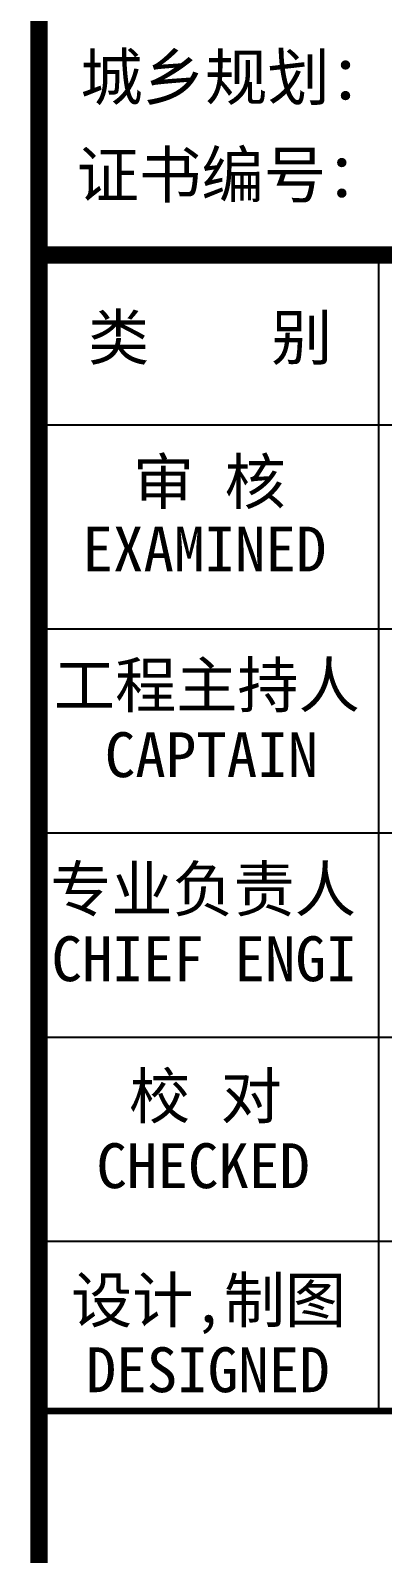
# Model space of a CAD drawing. Extents: x 1036631 to 1215829, y 514619 to 909419.
# Drawn here: x 1205029 to 1208268, y 554288 to 568277 of the extents above; entities that cross this region are included whole.
import ezdxf

# ---------------------------------------------------------------- set-up
doc = ezdxf.new("R2010")
doc.units = 0
doc.header["$LTSCALE"] = 1000
doc.header["$MEASUREMENT"] = 0
doc.layers.add('图框', color=7, linetype='Continuous')
doc.styles.add('STYLE-黑体', font='simhei.ttf')
doc.styles.add('黑体', font='simhei.ttf')

msp = doc.modelspace()

# ---------------------------------------------------------------- linework, layer by layer
at = {"layer": '图框', "color": 4}
msp.add_line((1205109, 580219), (1205109, 516219), dxfattribs=at)
at = {"layer": '图框', "color": 0}
for p, q in [((1205109, 564655), (1214194, 564655)), ((1205109, 564655), (1214194, 564655)), ((1205109, 562781), (1214194, 562781)), ((1205109, 560907), (1214194, 560907)), ((1205109, 559032), (1214194, 559032)), ((1205109, 557158), (1214194, 557158)), ((1205109, 555597), (1214194, 555597))]:
    msp.add_line(p, q, dxfattribs=at)
at = {"layer": '图框', "color": 4, "const_width": 158}
msp.add_lwpolyline([(1205109, 580219), (1205109, 516219)], dxfattribs=at)
msp.add_lwpolyline([(1205109, 580219), (1214229, 580219), (1214229, 516219), (1205109, 516219)], close=True, dxfattribs=at)
at = {"layer": '图框', "color": 0}
for points, const_width in [([(1205109, 566216), (1214194, 566216)], 159), ([(1205109, 566216), (1214194, 566216)], 159), ([(1205109, 566216), (1214194, 566216)], 159), ([(1205109, 566216), (1214194, 566216)], 159), ([(1205109, 566216), (1214194, 566216)], 64.5), ([(1205109, 555597), (1214194, 555597)], 63.2)]:
    msp.add_lwpolyline(points, dxfattribs=dict(at, const_width=const_width))
for points in [[(1208233, 564655), (1208233, 566216)], [(1208233, 555597), (1208233, 564655)]]:
    msp.add_lwpolyline(points, dxfattribs=at)

# ---------------------------------------------------------------- texts
at = {"layer": '图框', "color": 4, "style": '黑体'}
for s, height, p in [('城乡规划：', 420.7, (1205488, 567638)), ('证书编号：皖 城规编(162037)', 420.71, (1205454, 566742))]:
    msp.add_text(s, height=height, dxfattribs=at).set_placement(p)
at = {"layer": '图框', "color": 0, "style": 'STYLE-黑体'}
for s, p in [('类    别 ', (1205559, 565252)), ('审 核', (1205972, 563927)), ('EXAMINED ', (1205508, 563308)), ('工程主持人', (1205246, 562059)), ('CAPTAIN', (1205713, 561419)), ('专业负责人', (1205211, 560185)), ('CHIEF ENGI', (1205223, 559545)), ('校 对', (1205936, 558284)), ('CHECKED  ', (1205636, 557644)), ('设计,制图', (1205403, 556410)), ('DESIGNED ', (1205538, 555770))]:
    msp.add_text(s, height=412.3, dxfattribs=at).set_placement(p)

doc.saveas('drawing.dxf')
